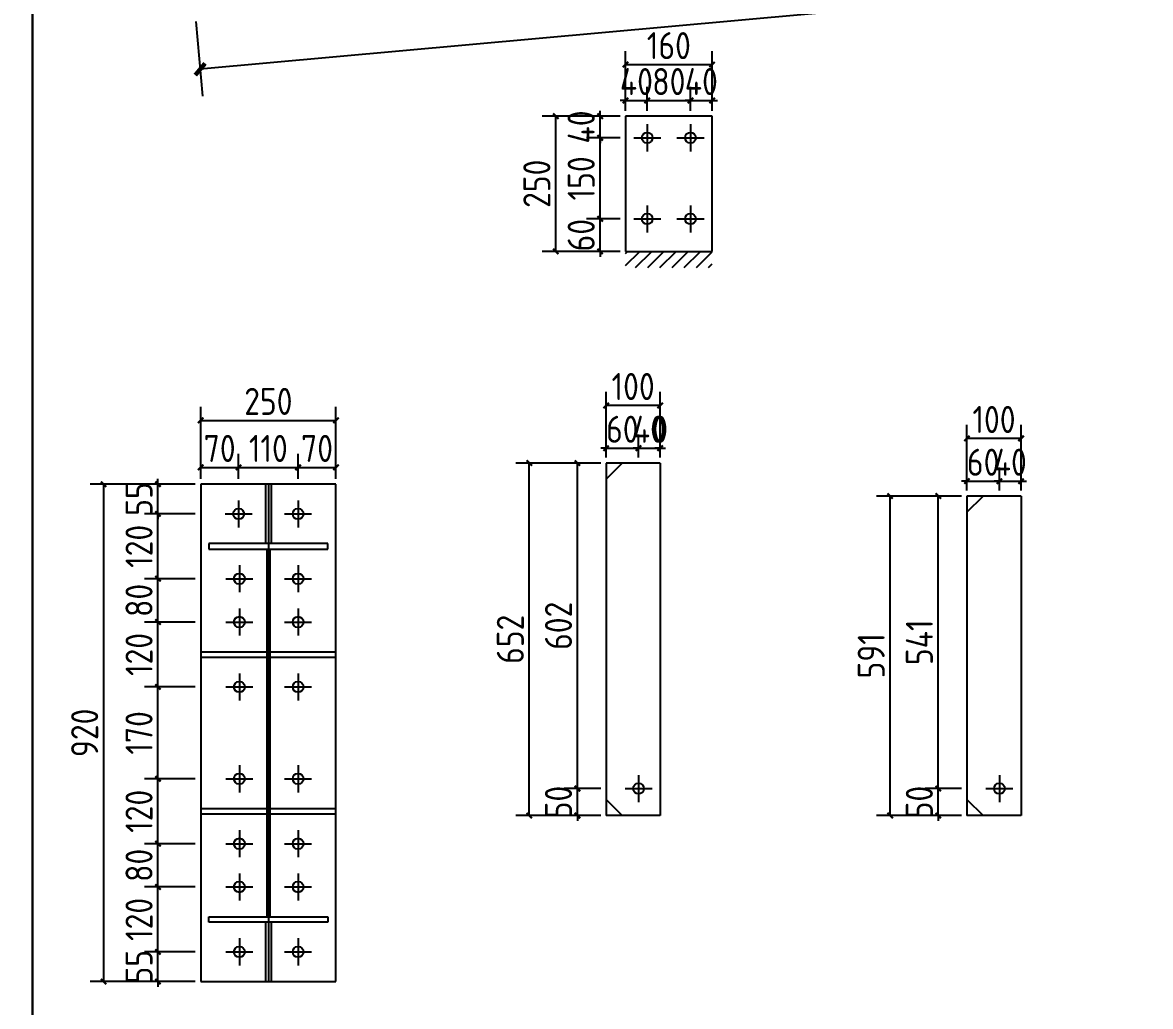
# Model space of a CAD drawing. Extents: x 411778 to 673094, y -11605 to 324395.
# Drawn here: x 449332 to 453501, y 126655 to 130294 of the extents above; entities that cross this region are included whole.
import ezdxf

# ---------------------------------------------------------------- set-up
doc = ezdxf.new("R2010")
doc.units = 0
doc.header["$LTSCALE"] = 1000
doc.header["$MEASUREMENT"] = 0
doc.styles.get("Standard").update_dxf_attribs({"font": 'gbenor.shx', "bigfont": 'gbcbig.shx'})
doc.dimstyles.get("Standard").update_dxf_attribs({"dimscale": 100, "dimtxt": 3.5, "dimasz": 1, "dimexe": 2.5, "dimexo": 3, "dimgap": 1.5, "dimtad": 1, "dimdec": 0, "dimzin": 0, "dimdsep": 46, "dimtxsty": 'Standard', "dimblk": 'ARCHTICK', "dimcen": 0.09, "dimadec": 0, "dimazin": 0, "dimtfac": 1, "dimtdec": 0, "dimtix": 1, "dimtmove": 2, "dimatfit": 3, "dimfxl": 1, "dimtolj": 1, "dimtzin": 0, "dimarcsym": 0})

# ---------------------------------------------------------------- blocks, each defined once
blk = doc.blocks.new('_ArchTick')
at = {"color": 0, "linetype": 'ByBlock', "const_width": 0.4}
blk.add_lwpolyline([(-0.5, -0.5), (0.5, 0.5)], dxfattribs=at)
blk = doc.blocks.new('*D977')
at = {"color": 3, "lineweight": -2}
for p, q in [((449832.5, 126856.5), (449832.5, 126876.5)), ((449970.5, 126856.5), (449782.5, 126856.5)), ((449832.5, 126746.5), (449832.5, 126856.5)), ((449970.5, 126746.5), (449782.5, 126746.5)), ((449832.5, 126746.5), (449832.5, 126726.5))]:
    blk.add_line(p, q, dxfattribs=at)
at = {"layer": 'Defpoints', "color": 0}
for p in [(449832.5, 126856.5), (449990.5, 126856.5), (449990.5, 126746.5)]:
    blk.add_point(p, dxfattribs=at)
at = {"color": 3, "lineweight": -2, "xscale": 20, "yscale": 20, "zscale": 20}
for p, rotation in [((449832.5, 126856.5), 270), ((449832.5, 126746.5), 90)]:
    blk.add_blockref('_ArchTick', p, dxfattribs=dict(at, rotation=rotation))
at = {"color": 0, "insert": (449762.5, 126801.5), "char_height": 100, "attachment_point": 5, "rotation": 90}
blk.add_mtext('\\A1;55', dxfattribs=at)
blk = doc.blocks.new('*D934')
at = {"color": 3, "lineweight": -2}
for p, q in [((449970.5, 127096.5), (449782.5, 127096.5)), ((449832.5, 126856.5), (449832.5, 127096.5)), ((449970.5, 126856.5), (449782.5, 126856.5))]:
    blk.add_line(p, q, dxfattribs=at)
at = {"layer": 'Defpoints', "color": 0}
for p in [(449832.5, 127096.5), (449990.5, 127096.5), (449990.5, 126856.5)]:
    blk.add_point(p, dxfattribs=at)
at = {"color": 3, "lineweight": -2, "xscale": 20, "yscale": 20, "zscale": 20}
for p, rotation in [((449832.5, 127096.5), 90), ((449832.5, 126856.5), 270)]:
    blk.add_blockref('_ArchTick', p, dxfattribs=dict(at, rotation=rotation))
at = {"color": 0, "insert": (449762.5, 126976.5), "char_height": 100, "attachment_point": 5, "rotation": 90}
blk.add_mtext('\\A1;120', dxfattribs=at)
blk = doc.blocks.new('*D935')
at = {"color": 3, "lineweight": -2}
for p, q in [((449970.5, 127256.5), (449782.5, 127256.5)), ((449832.5, 127096.5), (449832.5, 127256.5)), ((449970.5, 127096.5), (449782.5, 127096.5))]:
    blk.add_line(p, q, dxfattribs=at)
at = {"layer": 'Defpoints', "color": 0}
for p in [(449832.5, 127256.5), (449990.5, 127256.5), (449990.5, 127096.5)]:
    blk.add_point(p, dxfattribs=at)
at = {"color": 3, "lineweight": -2, "xscale": 20, "yscale": 20, "zscale": 20}
for p, rotation in [((449832.5, 127256.5), 90), ((449832.5, 127096.5), 270)]:
    blk.add_blockref('_ArchTick', p, dxfattribs=dict(at, rotation=rotation))
at = {"color": 0, "insert": (449762.5, 127176.5), "char_height": 100, "attachment_point": 5, "rotation": 90}
blk.add_mtext('\\A1;80', dxfattribs=at)
blk = doc.blocks.new('*D936')
at = {"color": 3, "lineweight": -2}
for p, q in [((449970.5, 127496.5), (449782.5, 127496.5)), ((449832.5, 127256.5), (449832.5, 127496.5)), ((449970.5, 127256.5), (449782.5, 127256.5))]:
    blk.add_line(p, q, dxfattribs=at)
at = {"layer": 'Defpoints', "color": 0}
for p in [(449832.5, 127496.5), (449990.5, 127496.5), (449990.5, 127256.5)]:
    blk.add_point(p, dxfattribs=at)
at = {"color": 3, "lineweight": -2, "xscale": 20, "yscale": 20, "zscale": 20}
for p, rotation in [((449832.5, 127496.5), 90), ((449832.5, 127256.5), 270)]:
    blk.add_blockref('_ArchTick', p, dxfattribs=dict(at, rotation=rotation))
at = {"color": 0, "insert": (449762.5, 127376.5), "char_height": 100, "attachment_point": 5, "rotation": 90}
blk.add_mtext('\\A1;120', dxfattribs=at)
blk = doc.blocks.new('*D937')
at = {"color": 3, "lineweight": -2}
for p, q in [((449970.5, 127836.5), (449782.5, 127836.5)), ((449832.5, 127496.5), (449832.5, 127836.5)), ((449970.5, 127496.5), (449782.5, 127496.5))]:
    blk.add_line(p, q, dxfattribs=at)
at = {"layer": 'Defpoints', "color": 0}
for p in [(449832.5, 127836.5), (449990.5, 127836.5), (449990.5, 127496.5)]:
    blk.add_point(p, dxfattribs=at)
at = {"color": 3, "lineweight": -2, "xscale": 20, "yscale": 20, "zscale": 20}
for p, rotation in [((449832.5, 127836.5), 90), ((449832.5, 127496.5), 270)]:
    blk.add_blockref('_ArchTick', p, dxfattribs=dict(at, rotation=rotation))
at = {"color": 0, "insert": (449762.5, 127666.5), "char_height": 100, "attachment_point": 5, "rotation": 90}
blk.add_mtext('\\A1;170', dxfattribs=at)
blk = doc.blocks.new('*D938')
at = {"color": 3, "lineweight": -2}
for p, q in [((449970.5, 128076.5), (449782.5, 128076.5)), ((449832.5, 127836.5), (449832.5, 128076.5)), ((449970.5, 127836.5), (449782.5, 127836.5))]:
    blk.add_line(p, q, dxfattribs=at)
at = {"layer": 'Defpoints', "color": 0}
for p in [(449832.5, 128076.5), (449990.5, 128076.5), (449990.5, 127836.5)]:
    blk.add_point(p, dxfattribs=at)
at = {"color": 3, "lineweight": -2, "xscale": 20, "yscale": 20, "zscale": 20}
for p, rotation in [((449832.5, 128076.5), 90), ((449832.5, 127836.5), 270)]:
    blk.add_blockref('_ArchTick', p, dxfattribs=dict(at, rotation=rotation))
at = {"color": 0, "insert": (449762.5, 127956.5), "char_height": 100, "attachment_point": 5, "rotation": 90}
blk.add_mtext('\\A1;120', dxfattribs=at)
blk = doc.blocks.new('*D939')
at = {"color": 3, "lineweight": -2}
for p, q in [((449970.5, 128236.5), (449782.5, 128236.5)), ((449832.5, 128076.5), (449832.5, 128236.5)), ((449970.5, 128076.5), (449782.5, 128076.5))]:
    blk.add_line(p, q, dxfattribs=at)
at = {"layer": 'Defpoints', "color": 0}
for p in [(449832.5, 128236.5), (449990.5, 128236.5), (449990.5, 128076.5)]:
    blk.add_point(p, dxfattribs=at)
at = {"color": 3, "lineweight": -2, "xscale": 20, "yscale": 20, "zscale": 20}
for p, rotation in [((449832.5, 128236.5), 90), ((449832.5, 128076.5), 270)]:
    blk.add_blockref('_ArchTick', p, dxfattribs=dict(at, rotation=rotation))
at = {"color": 0, "insert": (449762.5, 128156.5), "char_height": 100, "attachment_point": 5, "rotation": 90}
blk.add_mtext('\\A1;80', dxfattribs=at)
blk = doc.blocks.new('*D940')
at = {"color": 3, "lineweight": -2}
for p, q in [((449970.5, 128476.5), (449782.5, 128476.5)), ((449832.5, 128236.5), (449832.5, 128476.5)), ((449970.5, 128236.5), (449782.5, 128236.5))]:
    blk.add_line(p, q, dxfattribs=at)
at = {"layer": 'Defpoints', "color": 0}
for p in [(449832.5, 128476.5), (449990.5, 128476.5), (449990.5, 128236.5)]:
    blk.add_point(p, dxfattribs=at)
at = {"color": 3, "lineweight": -2, "xscale": 20, "yscale": 20, "zscale": 20}
for p, rotation in [((449832.5, 128476.5), 90), ((449832.5, 128236.5), 270)]:
    blk.add_blockref('_ArchTick', p, dxfattribs=dict(at, rotation=rotation))
at = {"color": 0, "insert": (449762.5, 128356.5), "char_height": 100, "attachment_point": 5, "rotation": 90}
blk.add_mtext('\\A1;120', dxfattribs=at)
blk = doc.blocks.new('*D978')
at = {"color": 3, "lineweight": -2}
for p, q in [((449970.5, 128586.5), (449782.5, 128586.5)), ((449832.5, 128586.5), (449832.5, 128606.5)), ((449832.5, 128476.5), (449832.5, 128586.5)), ((449970.5, 128476.5), (449782.5, 128476.5)), ((449832.5, 128476.5), (449832.5, 128456.5))]:
    blk.add_line(p, q, dxfattribs=at)
at = {"layer": 'Defpoints', "color": 0}
for p in [(449832.5, 128586.5), (449990.5, 128586.5), (449990.5, 128476.5)]:
    blk.add_point(p, dxfattribs=at)
at = {"color": 3, "lineweight": -2, "xscale": 20, "yscale": 20, "zscale": 20}
for p, rotation in [((449832.5, 128586.5), 270), ((449832.5, 128476.5), 90)]:
    blk.add_blockref('_ArchTick', p, dxfattribs=dict(at, rotation=rotation))
at = {"color": 0, "insert": (449762.5, 128531.5), "char_height": 100, "attachment_point": 5, "rotation": 90}
blk.add_mtext('\\A1;55', dxfattribs=at)
blk = doc.blocks.new('*D941')
at = {"color": 3, "lineweight": -2}
for p, q in [((449990.5, 128606.5), (449990.5, 128698.5)), ((450130.5, 128606.5), (450130.5, 128698.5)), ((449990.5, 128648.5), (450130.5, 128648.5))]:
    blk.add_line(p, q, dxfattribs=at)
at = {"layer": 'Defpoints', "color": 0}
for p in [(450130.5, 128648.5), (449990.5, 128586.5), (450130.5, 128586.5)]:
    blk.add_point(p, dxfattribs=at)
at = {"color": 3, "lineweight": -2, "xscale": 20, "yscale": 20, "zscale": 20, "rotation": 180}
blk.add_blockref('_ArchTick', (449990.5, 128648.5), dxfattribs=at)
at = {"color": 3, "lineweight": -2, "xscale": 20, "yscale": 20, "zscale": 20}
blk.add_blockref('_ArchTick', (450130.5, 128648.5), dxfattribs=at)
at = {"color": 0, "insert": (450060.5, 128718.5), "char_height": 100, "attachment_point": 5}
blk.add_mtext('\\A1;70', dxfattribs=at)
blk = doc.blocks.new('*D942')
at = {"color": 3, "lineweight": -2}
for p, q in [((450130.5, 128606.5), (450130.5, 128698.5)), ((450350.5, 128606.5), (450350.5, 128698.5)), ((450130.5, 128648.5), (450350.5, 128648.5))]:
    blk.add_line(p, q, dxfattribs=at)
at = {"layer": 'Defpoints', "color": 0}
for p in [(450350.5, 128648.5), (450130.5, 128586.5), (450350.5, 128586.5)]:
    blk.add_point(p, dxfattribs=at)
at = {"color": 3, "lineweight": -2, "xscale": 20, "yscale": 20, "zscale": 20, "rotation": 180}
blk.add_blockref('_ArchTick', (450130.5, 128648.5), dxfattribs=at)
at = {"color": 3, "lineweight": -2, "xscale": 20, "yscale": 20, "zscale": 20}
blk.add_blockref('_ArchTick', (450350.5, 128648.5), dxfattribs=at)
at = {"color": 0, "insert": (450240.5, 128718.5), "char_height": 100, "attachment_point": 5}
blk.add_mtext('\\A1;110', dxfattribs=at)
blk = doc.blocks.new('*D979')
at = {"color": 3, "lineweight": -2}
for p, q in [((450350.5, 128606.5), (450350.5, 128698.5)), ((450490.5, 128606.5), (450490.5, 128698.5)), ((450350.5, 128648.5), (450490.5, 128648.5))]:
    blk.add_line(p, q, dxfattribs=at)
at = {"layer": 'Defpoints', "color": 0}
for p in [(450490.5, 128648.5), (450350.5, 128586.5), (450490.5, 128586.5)]:
    blk.add_point(p, dxfattribs=at)
at = {"color": 3, "lineweight": -2, "xscale": 20, "yscale": 20, "zscale": 20, "rotation": 180}
blk.add_blockref('_ArchTick', (450350.5, 128648.5), dxfattribs=at)
at = {"color": 3, "lineweight": -2, "xscale": 20, "yscale": 20, "zscale": 20}
blk.add_blockref('_ArchTick', (450490.5, 128648.5), dxfattribs=at)
at = {"color": 0, "insert": (450420.5, 128718.5), "char_height": 100, "attachment_point": 5}
blk.add_mtext('\\A1;70', dxfattribs=at)
blk = doc.blocks.new('*D980')
at = {"color": 3, "lineweight": -2}
for p, q in [((449990.5, 128606.5), (449990.5, 128872.5)), ((450490.5, 128606.5), (450490.5, 128872.5)), ((449990.5, 128822.5), (450490.5, 128822.5))]:
    blk.add_line(p, q, dxfattribs=at)
at = {"layer": 'Defpoints', "color": 0}
for p in [(450490.5, 128822.5), (449990.5, 128586.5), (450490.5, 128586.5)]:
    blk.add_point(p, dxfattribs=at)
at = {"color": 3, "lineweight": -2, "xscale": 20, "yscale": 20, "zscale": 20, "rotation": 180}
blk.add_blockref('_ArchTick', (449990.5, 128822.5), dxfattribs=at)
at = {"color": 3, "lineweight": -2, "xscale": 20, "yscale": 20, "zscale": 20}
blk.add_blockref('_ArchTick', (450490.5, 128822.5), dxfattribs=at)
at = {"color": 0, "insert": (450240.5, 128892.5), "char_height": 100, "attachment_point": 5}
blk.add_mtext('\\A1;250', dxfattribs=at)
blk = doc.blocks.new('*D981')
at = {"color": 3, "lineweight": -2}
for p, q in [((449970.5, 128586.5), (449581.5, 128586.5)), ((449631.5, 128586.5), (449631.5, 126746.5)), ((449970.5, 126746.5), (449581.5, 126746.5))]:
    blk.add_line(p, q, dxfattribs=at)
at = {"layer": 'Defpoints', "color": 0}
for p in [(449990.5, 128586.5), (449631.5, 126746.5), (449990.5, 126746.5)]:
    blk.add_point(p, dxfattribs=at)
at = {"color": 3, "lineweight": -2, "xscale": 20, "yscale": 20, "zscale": 20}
for p, rotation in [((449631.5, 128586.5), 90), ((449631.5, 126746.5), 270)]:
    blk.add_blockref('_ArchTick', p, dxfattribs=dict(at, rotation=rotation))
at = {"color": 0, "insert": (449561.5, 127666.5), "char_height": 100, "attachment_point": 5, "rotation": 90}
blk.add_mtext('\\A1;920', dxfattribs=at)
blk = doc.blocks.new('*D985')
at = {"color": 3, "lineweight": -2}
for p, q in [((451467, 129567.5), (451467, 129587.5)), ((451541, 129567.5), (451417, 129567.5)), ((451467, 129447.5), (451467, 129567.5)), ((451541, 129447.5), (451417, 129447.5)), ((451467, 129447.5), (451467, 129427.5))]:
    blk.add_line(p, q, dxfattribs=at)
at = {"layer": 'Defpoints', "color": 0}
for p in [(451467, 129567.5), (451561, 129567.5), (451561, 129447.5)]:
    blk.add_point(p, dxfattribs=at)
at = {"color": 3, "lineweight": -2, "xscale": 20, "yscale": 20, "zscale": 20}
for p, rotation in [((451467, 129567.5), 270), ((451467, 129447.5), 90)]:
    blk.add_blockref('_ArchTick', p, dxfattribs=dict(at, rotation=rotation))
at = {"color": 0, "insert": (451397, 129507.5), "char_height": 100, "attachment_point": 5, "rotation": 90}
blk.add_mtext('\\A1;60', dxfattribs=at)
blk = doc.blocks.new('*D982')
at = {"color": 3, "lineweight": -2}
for p, q in [((451541, 129867.5), (451417, 129867.5)), ((451467, 129567.5), (451467, 129867.5)), ((451541, 129567.5), (451417, 129567.5))]:
    blk.add_line(p, q, dxfattribs=at)
at = {"layer": 'Defpoints', "color": 0}
for p in [(451467, 129867.5), (451561, 129867.5), (451561, 129567.5)]:
    blk.add_point(p, dxfattribs=at)
at = {"color": 3, "lineweight": -2, "xscale": 20, "yscale": 20, "zscale": 20}
for p, rotation in [((451467, 129867.5), 90), ((451467, 129567.5), 270)]:
    blk.add_blockref('_ArchTick', p, dxfattribs=dict(at, rotation=rotation))
at = {"color": 0, "insert": (451397, 129717.5), "char_height": 100, "attachment_point": 5, "rotation": 90}
blk.add_mtext('\\A1;150', dxfattribs=at)
blk = doc.blocks.new('*D986')
at = {"color": 3, "lineweight": -2}
for p, q in [((451467, 129947.5), (451467, 129967.5)), ((451541, 129947.5), (451417, 129947.5)), ((451467, 129867.5), (451467, 129947.5)), ((451541, 129867.5), (451417, 129867.5)), ((451467, 129867.5), (451467, 129847.5))]:
    blk.add_line(p, q, dxfattribs=at)
at = {"layer": 'Defpoints', "color": 0}
for p in [(451467, 129947.5), (451561, 129947.5), (451561, 129867.5)]:
    blk.add_point(p, dxfattribs=at)
at = {"color": 3, "lineweight": -2, "xscale": 20, "yscale": 20, "zscale": 20}
for p, rotation in [((451467, 129947.5), 270), ((451467, 129867.5), 90)]:
    blk.add_blockref('_ArchTick', p, dxfattribs=dict(at, rotation=rotation))
at = {"color": 0, "insert": (451397, 129907.5), "char_height": 100, "attachment_point": 5, "rotation": 90}
blk.add_mtext('\\A1;40', dxfattribs=at)
blk = doc.blocks.new('*D983')
at = {"color": 3, "lineweight": -2}
for p, q in [((451561, 129967.5), (451561, 130055.5)), ((451641, 129967.5), (451641, 130055.5)), ((451561, 130005.5), (451541, 130005.5)), ((451561, 130005.5), (451641, 130005.5)), ((451641, 130005.5), (451661, 130005.5))]:
    blk.add_line(p, q, dxfattribs=at)
at = {"layer": 'Defpoints', "color": 0}
for p in [(451641, 130005.5), (451561, 129947.5), (451641, 129947.5)]:
    blk.add_point(p, dxfattribs=at)
at = {"color": 3, "lineweight": -2, "xscale": 20, "yscale": 20, "zscale": 20}
blk.add_blockref('_ArchTick', (451561, 130005.5), dxfattribs=at)
at = {"color": 3, "lineweight": -2, "xscale": 20, "yscale": 20, "zscale": 20, "rotation": 180}
blk.add_blockref('_ArchTick', (451641, 130005.5), dxfattribs=at)
at = {"color": 0, "insert": (451601, 130075.5), "char_height": 100, "attachment_point": 5}
blk.add_mtext('\\A1;40', dxfattribs=at)
blk = doc.blocks.new('*D984')
at = {"color": 3, "lineweight": -2}
for p, q in [((451641, 129967.5), (451641, 130055.5)), ((451801, 129967.5), (451801, 130055.5)), ((451641, 130005.5), (451801, 130005.5))]:
    blk.add_line(p, q, dxfattribs=at)
at = {"layer": 'Defpoints', "color": 0}
for p in [(451801, 130005.5), (451641, 129947.5), (451801, 129947.5)]:
    blk.add_point(p, dxfattribs=at)
at = {"color": 3, "lineweight": -2, "xscale": 20, "yscale": 20, "zscale": 20, "rotation": 180}
blk.add_blockref('_ArchTick', (451641, 130005.5), dxfattribs=at)
at = {"color": 3, "lineweight": -2, "xscale": 20, "yscale": 20, "zscale": 20}
blk.add_blockref('_ArchTick', (451801, 130005.5), dxfattribs=at)
at = {"color": 0, "insert": (451721, 130075.5), "char_height": 100, "attachment_point": 5}
blk.add_mtext('\\A1;80', dxfattribs=at)
blk = doc.blocks.new('*D987')
at = {"color": 3, "lineweight": -2}
for p, q in [((451801, 129967.5), (451801, 130055.5)), ((451881, 129967.5), (451881, 130055.5)), ((451801, 130005.5), (451781, 130005.5)), ((451801, 130005.5), (451881, 130005.5)), ((451881, 130005.5), (451901, 130005.5))]:
    blk.add_line(p, q, dxfattribs=at)
at = {"layer": 'Defpoints', "color": 0}
for p in [(451881, 130005.5), (451801, 129947.5), (451881, 129947.5)]:
    blk.add_point(p, dxfattribs=at)
at = {"color": 3, "lineweight": -2, "xscale": 20, "yscale": 20, "zscale": 20}
blk.add_blockref('_ArchTick', (451801, 130005.5), dxfattribs=at)
at = {"color": 3, "lineweight": -2, "xscale": 20, "yscale": 20, "zscale": 20, "rotation": 180}
blk.add_blockref('_ArchTick', (451881, 130005.5), dxfattribs=at)
at = {"color": 0, "insert": (451841, 130075.5), "char_height": 100, "attachment_point": 5}
blk.add_mtext('\\A1;40', dxfattribs=at)
blk = doc.blocks.new('*D988')
at = {"color": 3, "lineweight": -2}
for p, q in [((451561, 129967.5), (451561, 130188.5)), ((451881, 129967.5), (451881, 130188.5)), ((451561, 130138.5), (451881, 130138.5))]:
    blk.add_line(p, q, dxfattribs=at)
at = {"layer": 'Defpoints', "color": 0}
for p in [(451881, 130138.5), (451561, 129947.5), (451881, 129947.5)]:
    blk.add_point(p, dxfattribs=at)
at = {"color": 3, "lineweight": -2, "xscale": 20, "yscale": 20, "zscale": 20, "rotation": 180}
blk.add_blockref('_ArchTick', (451561, 130138.5), dxfattribs=at)
at = {"color": 3, "lineweight": -2, "xscale": 20, "yscale": 20, "zscale": 20}
blk.add_blockref('_ArchTick', (451881, 130138.5), dxfattribs=at)
at = {"color": 0, "insert": (451721, 130208.5), "char_height": 100, "attachment_point": 5}
blk.add_mtext('\\A1;160', dxfattribs=at)
blk = doc.blocks.new('*D989')
at = {"color": 3, "lineweight": -2}
for p, q in [((451541, 129947.5), (451253, 129947.5)), ((451303, 129447.5), (451303, 129947.5)), ((451541, 129447.5), (451253, 129447.5))]:
    blk.add_line(p, q, dxfattribs=at)
at = {"layer": 'Defpoints', "color": 0}
for p in [(451303, 129947.5), (451561, 129947.5), (451561, 129447.5)]:
    blk.add_point(p, dxfattribs=at)
at = {"color": 3, "lineweight": -2, "xscale": 20, "yscale": 20, "zscale": 20}
for p, rotation in [((451303, 129947.5), 90), ((451303, 129447.5), 270)]:
    blk.add_blockref('_ArchTick', p, dxfattribs=dict(at, rotation=rotation))
at = {"color": 0, "insert": (451233, 129697.5), "char_height": 100, "attachment_point": 5, "rotation": 90}
blk.add_mtext('\\A1;250', dxfattribs=at)
blk = doc.blocks.new('*D1425')
at = {"color": 3, "lineweight": -2}
for p, q in [((451469, 127460.5), (451333, 127460.5)), ((451383, 127460.5), (451383, 127480.5)), ((451383, 127360.5), (451383, 127460.5)), ((451469, 127360.5), (451333, 127360.5)), ((451383, 127360.5), (451383, 127340.5))]:
    blk.add_line(p, q, dxfattribs=at)
at = {"layer": 'Defpoints', "color": 0}
for p in [(451383, 127460.5), (451489, 127460.5), (451489, 127360.5)]:
    blk.add_point(p, dxfattribs=at)
at = {"color": 3, "lineweight": -2, "xscale": 20, "yscale": 20, "zscale": 20}
for p, rotation in [((451383, 127460.5), 270), ((451383, 127360.5), 90)]:
    blk.add_blockref('_ArchTick', p, dxfattribs=dict(at, rotation=rotation))
at = {"color": 0, "insert": (451313, 127410.5), "char_height": 100, "attachment_point": 5, "rotation": 90}
blk.add_mtext('\\A1;50', dxfattribs=at)
blk = doc.blocks.new('*D1426')
at = {"color": 3, "lineweight": -2}
for p, q in [((451469, 128664.5), (451333, 128664.5)), ((451383, 127460.5), (451383, 128664.5)), ((451469, 127460.5), (451333, 127460.5))]:
    blk.add_line(p, q, dxfattribs=at)
at = {"layer": 'Defpoints', "color": 0}
for p in [(451383, 128664.5), (451489, 128664.5), (451489, 127460.5)]:
    blk.add_point(p, dxfattribs=at)
at = {"color": 3, "lineweight": -2, "xscale": 20, "yscale": 20, "zscale": 20}
for p, rotation in [((451383, 128664.5), 90), ((451383, 127460.5), 270)]:
    blk.add_blockref('_ArchTick', p, dxfattribs=dict(at, rotation=rotation))
at = {"color": 0, "insert": (451313, 128062.5), "char_height": 100, "attachment_point": 5, "rotation": 90}
blk.add_mtext('\\A1;602', dxfattribs=at)
blk = doc.blocks.new('*D1427')
at = {"color": 3, "lineweight": -2}
for p, q in [((451469, 128664.5), (451155, 128664.5)), ((451205, 127360.5), (451205, 128664.5)), ((451469, 127360.5), (451155, 127360.5))]:
    blk.add_line(p, q, dxfattribs=at)
at = {"layer": 'Defpoints', "color": 0}
for p in [(451205, 128664.5), (451489, 128664.5), (451489, 127360.5)]:
    blk.add_point(p, dxfattribs=at)
at = {"color": 3, "lineweight": -2, "xscale": 20, "yscale": 20, "zscale": 20}
for p, rotation in [((451205, 128664.5), 90), ((451205, 127360.5), 270)]:
    blk.add_blockref('_ArchTick', p, dxfattribs=dict(at, rotation=rotation))
at = {"color": 0, "insert": (451135, 128012.5), "char_height": 100, "attachment_point": 5, "rotation": 90}
blk.add_mtext('\\A1;652', dxfattribs=at)
blk = doc.blocks.new('*D1424')
at = {"color": 3, "lineweight": -2}
for p, q in [((451489, 128684.5), (451489, 128769.5)), ((451609, 128684.5), (451609, 128769.5)), ((451489, 128719.5), (451469, 128719.5)), ((451489, 128719.5), (451609, 128719.5)), ((451609, 128719.5), (451629, 128719.5))]:
    blk.add_line(p, q, dxfattribs=at)
at = {"layer": 'Defpoints', "color": 0}
for p in [(451609, 128719.5), (451489, 128664.5), (451609, 128664.5)]:
    blk.add_point(p, dxfattribs=at)
at = {"color": 3, "lineweight": -2, "xscale": 20, "yscale": 20, "zscale": 20}
blk.add_blockref('_ArchTick', (451489, 128719.5), dxfattribs=at)
at = {"color": 3, "lineweight": -2, "xscale": 20, "yscale": 20, "zscale": 20, "rotation": 180}
blk.add_blockref('_ArchTick', (451609, 128719.5), dxfattribs=at)
at = {"color": 0, "insert": (451549, 128789.5), "char_height": 100, "attachment_point": 5}
blk.add_mtext('\\A1;60', dxfattribs=at)
blk = doc.blocks.new('*D1428')
at = {"color": 3, "lineweight": -2}
for p, q in [((451609, 128684.5), (451609, 128769.5)), ((451689, 128684.5), (451689, 128769.5)), ((451609, 128719.5), (451589, 128719.5)), ((451609, 128719.5), (451689, 128719.5)), ((451689, 128719.5), (451709, 128719.5))]:
    blk.add_line(p, q, dxfattribs=at)
at = {"layer": 'Defpoints', "color": 0}
for p in [(451689, 128719.5), (451609, 128664.5), (451689, 128664.5)]:
    blk.add_point(p, dxfattribs=at)
at = {"color": 3, "lineweight": -2, "xscale": 20, "yscale": 20, "zscale": 20}
blk.add_blockref('_ArchTick', (451609, 128719.5), dxfattribs=at)
at = {"color": 3, "lineweight": -2, "xscale": 20, "yscale": 20, "zscale": 20, "rotation": 180}
blk.add_blockref('_ArchTick', (451689, 128719.5), dxfattribs=at)
at = {"color": 0, "insert": (451649, 128789.5), "char_height": 100, "attachment_point": 5}
blk.add_mtext('\\A1;40', dxfattribs=at)
blk = doc.blocks.new('*D1429')
at = {"color": 3, "lineweight": -2}
for p, q in [((451689, 128684.5), (451689, 128769.5)), ((451689, 128739.5), (451689, 128769.5)), ((451689, 128719.5), (451669, 128719.5)), ((451689, 128719.5), (451709, 128719.5))]:
    blk.add_line(p, q, dxfattribs=at)
at = {"layer": 'Defpoints', "color": 0}
for p in [(451689, 128719.5), (451689, 128719.5), (451689, 128664.5)]:
    blk.add_point(p, dxfattribs=at)
at = {"color": 3, "lineweight": -2, "xscale": 20, "yscale": 20, "zscale": 20}
blk.add_blockref('_ArchTick', (451689, 128719.5), dxfattribs=at)
at = {"color": 3, "lineweight": -2, "xscale": 20, "yscale": 20, "zscale": 20, "rotation": 180}
blk.add_blockref('_ArchTick', (451689, 128719.5), dxfattribs=at)
at = {"color": 0, "insert": (451689, 128789.5), "char_height": 100, "attachment_point": 5}
blk.add_mtext('\\A1;0', dxfattribs=at)
blk = doc.blocks.new('*D1430')
at = {"color": 3, "lineweight": -2}
for p, q in [((451489, 128684.5), (451489, 128927.5)), ((451689, 128684.5), (451689, 128927.5)), ((451689, 128877.5), (451489, 128877.5))]:
    blk.add_line(p, q, dxfattribs=at)
at = {"layer": 'Defpoints', "color": 0}
for p in [(451489, 128877.5), (451489, 128664.5), (451689, 128664.5)]:
    blk.add_point(p, dxfattribs=at)
at = {"color": 3, "lineweight": -2, "xscale": 20, "yscale": 20, "zscale": 20, "rotation": 180}
blk.add_blockref('_ArchTick', (451489, 128877.5), dxfattribs=at)
at = {"color": 3, "lineweight": -2, "xscale": 20, "yscale": 20, "zscale": 20}
blk.add_blockref('_ArchTick', (451689, 128877.5), dxfattribs=at)
at = {"color": 0, "insert": (451589, 128947.5), "char_height": 100, "attachment_point": 5}
blk.add_mtext('\\A1;100', dxfattribs=at)
blk = doc.blocks.new('*D1439')
at = {"color": 3, "lineweight": -2}
for p, q in [((452803, 127460.5), (452667, 127460.5)), ((452717, 127460.5), (452717, 127480.5)), ((452717, 127360.5), (452717, 127460.5)), ((452803, 127360.5), (452667, 127360.5)), ((452717, 127360.5), (452717, 127340.5))]:
    blk.add_line(p, q, dxfattribs=at)
at = {"layer": 'Defpoints', "color": 0}
for p in [(452717, 127460.5), (452823, 127460.5), (452823, 127360.5)]:
    blk.add_point(p, dxfattribs=at)
at = {"color": 3, "lineweight": -2, "xscale": 20, "yscale": 20, "zscale": 20}
for p, rotation in [((452717, 127460.5), 270), ((452717, 127360.5), 90)]:
    blk.add_blockref('_ArchTick', p, dxfattribs=dict(at, rotation=rotation))
at = {"color": 0, "insert": (452647, 127410.5), "char_height": 100, "attachment_point": 5, "rotation": 90}
blk.add_mtext('\\A1;50', dxfattribs=at)
blk = doc.blocks.new('*D1440')
at = {"color": 3, "lineweight": -2}
for p, q in [((452803, 128542.5), (452667, 128542.5)), ((452717, 127460.5), (452717, 128542.5)), ((452803, 127460.5), (452667, 127460.5))]:
    blk.add_line(p, q, dxfattribs=at)
at = {"layer": 'Defpoints', "color": 0}
for p in [(452717, 128542.5), (452823, 128542.5), (452823, 127460.5)]:
    blk.add_point(p, dxfattribs=at)
at = {"color": 3, "lineweight": -2, "xscale": 20, "yscale": 20, "zscale": 20}
for p, rotation in [((452717, 128542.5), 90), ((452717, 127460.5), 270)]:
    blk.add_blockref('_ArchTick', p, dxfattribs=dict(at, rotation=rotation))
at = {"color": 0, "insert": (452647, 128001.5), "char_height": 100, "attachment_point": 5, "rotation": 90}
blk.add_mtext('\\A1;541', dxfattribs=at)
blk = doc.blocks.new('*D1441')
at = {"color": 3, "lineweight": -2}
for p, q in [((452803, 128542.5), (452489, 128542.5)), ((452539, 127360.5), (452539, 128542.5)), ((452803, 127360.5), (452489, 127360.5))]:
    blk.add_line(p, q, dxfattribs=at)
at = {"layer": 'Defpoints', "color": 0}
for p in [(452539, 128542.5), (452823, 128542.5), (452823, 127360.5)]:
    blk.add_point(p, dxfattribs=at)
at = {"color": 3, "lineweight": -2, "xscale": 20, "yscale": 20, "zscale": 20}
for p, rotation in [((452539, 128542.5), 90), ((452539, 127360.5), 270)]:
    blk.add_blockref('_ArchTick', p, dxfattribs=dict(at, rotation=rotation))
at = {"color": 0, "insert": (452469, 127951.5), "char_height": 100, "attachment_point": 5, "rotation": 90}
blk.add_mtext('\\A1;591', dxfattribs=at)
blk = doc.blocks.new('*D1438')
at = {"color": 3, "lineweight": -2}
for p, q in [((452823, 128562.5), (452823, 128647.5)), ((452943, 128562.5), (452943, 128647.5)), ((452823, 128597.5), (452803, 128597.5)), ((452823, 128597.5), (452943, 128597.5)), ((452943, 128597.5), (452963, 128597.5))]:
    blk.add_line(p, q, dxfattribs=at)
at = {"layer": 'Defpoints', "color": 0}
for p in [(452943, 128597.5), (452823, 128542.5), (452943, 128542.5)]:
    blk.add_point(p, dxfattribs=at)
at = {"color": 3, "lineweight": -2, "xscale": 20, "yscale": 20, "zscale": 20}
blk.add_blockref('_ArchTick', (452823, 128597.5), dxfattribs=at)
at = {"color": 3, "lineweight": -2, "xscale": 20, "yscale": 20, "zscale": 20, "rotation": 180}
blk.add_blockref('_ArchTick', (452943, 128597.5), dxfattribs=at)
at = {"color": 0, "insert": (452883, 128667.5), "char_height": 100, "attachment_point": 5}
blk.add_mtext('\\A1;60', dxfattribs=at)
blk = doc.blocks.new('*D1442')
at = {"color": 3, "lineweight": -2}
for p, q in [((452943, 128562.5), (452943, 128647.5)), ((453023, 128562.5), (453023, 128647.5)), ((452943, 128597.5), (452923, 128597.5)), ((452943, 128597.5), (453023, 128597.5)), ((453023, 128597.5), (453043, 128597.5))]:
    blk.add_line(p, q, dxfattribs=at)
at = {"layer": 'Defpoints', "color": 0}
for p in [(453023, 128597.5), (452943, 128542.5), (453023, 128542.5)]:
    blk.add_point(p, dxfattribs=at)
at = {"color": 3, "lineweight": -2, "xscale": 20, "yscale": 20, "zscale": 20}
blk.add_blockref('_ArchTick', (452943, 128597.5), dxfattribs=at)
at = {"color": 3, "lineweight": -2, "xscale": 20, "yscale": 20, "zscale": 20, "rotation": 180}
blk.add_blockref('_ArchTick', (453023, 128597.5), dxfattribs=at)
at = {"color": 0, "insert": (452983, 128667.5), "char_height": 100, "attachment_point": 5}
blk.add_mtext('\\A1;40', dxfattribs=at)
blk = doc.blocks.new('*D1444')
at = {"color": 3, "lineweight": -2}
for p, q in [((452823, 128562.5), (452823, 128805.5)), ((453023, 128562.5), (453023, 128805.5)), ((453023, 128755.5), (452823, 128755.5))]:
    blk.add_line(p, q, dxfattribs=at)
at = {"layer": 'Defpoints', "color": 0}
for p in [(452823, 128755.5), (452823, 128542.5), (453023, 128542.5)]:
    blk.add_point(p, dxfattribs=at)
at = {"color": 3, "lineweight": -2, "xscale": 20, "yscale": 20, "zscale": 20, "rotation": 180}
blk.add_blockref('_ArchTick', (452823, 128755.5), dxfattribs=at)
at = {"color": 3, "lineweight": -2, "xscale": 20, "yscale": 20, "zscale": 20}
blk.add_blockref('_ArchTick', (453023, 128755.5), dxfattribs=at)
at = {"color": 0, "insert": (452923, 128825.5), "char_height": 100, "attachment_point": 5}
blk.add_mtext('\\A1;100', dxfattribs=at)
blk = doc.blocks.new('*D1754')
at = {"color": 3, "lineweight": -2}
for p, q in [((457290, 130962), (457315.1, 130686.1)), ((457306, 130785.7), (449988.5, 130121.1)), ((449972.5, 130297.4), (449997.6, 130021.5))]:
    blk.add_line(p, q, dxfattribs=at)
at = {"layer": 'Defpoints', "color": 0}
for p in [(457285.5, 131011.8), (449968, 130347.2), (449988.5, 130121.1)]:
    blk.add_point(p, dxfattribs=at)
at = {"color": 3, "lineweight": -2, "xscale": 40, "yscale": 40, "zscale": 40}
for p, rotation in [((457306, 130785.7), 5.189537818529014), ((449988.5, 130121.1), 185.1895378185291)]:
    blk.add_blockref('_ArchTick', p, dxfattribs=dict(at, rotation=rotation))
at = {"color": 0, "insert": (453637.9, 130556.3), "char_height": 100, "attachment_point": 5, "rotation": 5.1895}
blk.add_mtext('\\A1;下翼板 7348', dxfattribs=at)

msp = doc.modelspace()

# ---------------------------------------------------------------- hatches: boundary and pattern name
h = msp.add_hatch()
h.set_pattern_fill('ANSI31', color=256, scale=20, style=0)
h.set_pattern_definition([(45, (3540.5, 2374), (-22.4506403, 22.4506403), [])])
h.paths.add_polyline_path([(451881, 129447.5), (451561, 129447.5), (451561, 129387.5), (451881, 129387.5)])

# ---------------------------------------------------------------- linework, layer by layer
for p, q in [((451561, 129947.5), (451561, 129447.5)), ((451881, 129947.5), (451561, 129947.5)), ((451881, 129447.5), (451881, 129947.5)), ((451641, 129917.5), (451641, 129817.5)), ((451801, 129917.5), (451801, 129817.5)), ((451591, 129867.5), (451691, 129867.5)), ((451751, 129867.5), (451851, 129867.5)), ((451641, 129617.5), (451641, 129517.5)), ((451801, 129617.5), (451801, 129517.5)), ((451591, 129567.5), (451691, 129567.5)), ((451751, 129567.5), (451851, 129567.5)), ((451561, 129447.5), (451881, 129447.5)), ((451689, 128664.5), (451489, 128664.5)), ((451489, 128664.5), (451489, 127360.5)), ((451489, 128604.5), (451549, 128664.5)), ((451689, 128664.5), (451689, 127360.5)), ((449990.5, 128586.5), (449990.5, 126746.5)), ((450490.5, 128586.5), (449990.5, 128586.5)), ((450230.5, 128586.5), (450230.5, 128366.5)), ((450250.5, 128586.5), (450250.5, 128366.5)), ((450490.5, 126746.5), (450490.5, 128586.5)), ((450130.5, 128526.5), (450130.5, 128426.5)), ((450350.5, 128526.5), (450350.5, 128426.5)), ((453023, 128542.5), (452823, 128542.5)), ((452823, 128542.5), (452823, 127360.5)), ((452823, 128482.5), (452883, 128542.5)), ((453023, 128542.5), (453023, 127360.5)), ((450080.5, 128476.5), (450180.5, 128476.5)), ((450300.5, 128476.5), (450400.5, 128476.5)), ((450133.5, 128286.5), (450133.5, 128186.5)), ((450350.5, 128286.5), (450350.5, 128186.5)), ((450083.5, 128236.5), (450183.5, 128236.5)), ((450300.5, 128236.5), (450400.5, 128236.5)), ((450133.5, 128126.5), (450133.5, 128026.5)), ((450350.5, 128126.5), (450350.5, 128026.5)), ((450083.5, 128076.5), (450183.5, 128076.5)), ((450300.5, 128076.5), (450400.5, 128076.5)), ((449990.5, 127966.5), (450234.5, 127966.5)), ((450246.5, 127966.5), (450490.5, 127966.5)), ((449990.5, 127946.5), (450234.5, 127946.5)), ((450246.5, 127946.5), (450490.5, 127946.5)), ((450133.5, 127886.5), (450133.5, 127786.5)), ((450350.5, 127886.5), (450350.5, 127786.5)), ((450083.5, 127836.5), (450183.5, 127836.5)), ((450300.5, 127836.5), (450400.5, 127836.5)), ((450133.5, 127546.5), (450133.5, 127446.5)), ((450350.5, 127546.5), (450350.5, 127446.5)), ((451609, 127510.5), (451609, 127410.5)), ((452943, 127510.5), (452943, 127410.5)), ((450083.5, 127496.5), (450183.5, 127496.5)), ((450300.5, 127496.5), (450400.5, 127496.5)), ((451559, 127460.5), (451659, 127460.5)), ((452893, 127460.5), (452993, 127460.5)), ((451489, 127420.5), (451549, 127360.5)), ((452823, 127420.5), (452883, 127360.5)), ((449990.5, 127386.5), (450234.5, 127386.5)), ((450246.5, 127386.5), (450490.5, 127386.5)), ((449990.5, 127366.5), (450234.5, 127366.5)), ((450246.5, 127366.5), (450490.5, 127366.5)), ((451689, 127360.5), (451489, 127360.5)), ((453023, 127360.5), (452823, 127360.5)), ((450133.5, 127306.5), (450133.5, 127206.5)), ((450350.5, 127306.5), (450350.5, 127206.5)), ((450083.5, 127256.5), (450183.5, 127256.5)), ((450300.5, 127256.5), (450400.5, 127256.5)), ((450133.5, 127146.5), (450133.5, 127046.5)), ((450350.5, 127146.5), (450350.5, 127046.5)), ((450083.5, 127096.5), (450183.5, 127096.5)), ((450300.5, 127096.5), (450400.5, 127096.5)), ((450230.5, 126966.5), (450230.5, 126746.5)), ((450250.5, 126966.5), (450250.5, 126746.5)), ((450133.5, 126906.5), (450133.5, 126806.5)), ((450350.5, 126906.5), (450350.5, 126806.5)), ((450083.5, 126856.5), (450183.5, 126856.5)), ((450300.5, 126856.5), (450400.5, 126856.5)), ((449990.5, 126746.5), (450490.5, 126746.5)), ((450230.5, 126746.5), (450250.5, 126746.5))]:
    msp.add_line(p, q)
at = {"color": 1}
msp.add_line((450240.5, 128586.5), (450240.5, 126746.5), dxfattribs=at)
at = {"color": 4}
for p, q in [((450460.5, 128366.5), (450020.5, 128366.5)), ((450020.5, 128366.5), (450020.5, 128346.5)), ((450020.5, 128346.5), (450460.5, 128346.5)), ((450234.5, 128346.5), (450234.5, 126986.5)), ((450246.5, 128346.5), (450246.5, 126986.5)), ((450460.5, 128346.5), (450460.5, 128366.5)), ((450020.5, 126966.5), (450020.5, 126986.5)), ((450020.5, 126986.5), (450460.5, 126986.5)), ((450240.5, 126966.5), (450020.5, 126966.5)), ((450460.5, 126966.5), (450240.5, 126966.5)), ((450460.5, 126986.5), (450460.5, 126966.5))]:
    msp.add_line(p, q, dxfattribs=at)
for points in [[(440968.5, 134753), (449368.5, 134753), (449368.5, 122873), (440968.5, 122873)], [(449368.5, 134753), (457768.5, 134753), (457768.5, 122873), (449368.5, 122873)]]:
    msp.add_lwpolyline(points, close=True)
for centre in [(451641, 129867.5), (451801, 129867.5), (451641, 129567.5), (451801, 129567.5), (450130.5, 128476.5), (450350.5, 128476.5), (450133.5, 128236.5), (450350.5, 128236.5), (450133.5, 128076.5), (450350.5, 128076.5), (450133.5, 127836.5), (450350.5, 127836.5), (450133.5, 127496.5), (450350.5, 127496.5), (451609, 127460.5), (452943, 127460.5), (450133.5, 127256.5), (450350.5, 127256.5), (450133.5, 127096.5), (450350.5, 127096.5), (450133.5, 126856.5), (450350.5, 126856.5)]:
    msp.add_circle(centre, 20)

# ---------------------------------------------------------------- dimensions: what is measured, and where the dimension line sits
dim = msp.add_aligned_dim(p1=(457285.5, 131011.8), p2=(449968, 130347.2), distance=226.9, text='下翼板 7348', dimstyle='Standard', override={"dimtxt": 1, "dimasz": 0.4, "dimexe": 1, "dimexo": 0.5, "dimgap": 0.5, "dimclrd": 3, "dimclre": 3})
dim.commit()
dim.dimension.update_dxf_attribs({"geometry": '*D1754', "text_midpoint": (453637.9, 130556.3)})
for p1, p2, distance, picture, middle in [((451561, 129947.5), (451881, 129947.5), 191, '*D988', (451721, 130208.5)), ((451561, 129447.5), (451561, 129947.5), 258, '*D989', (451233, 129697.5)), ((451689, 128664.5), (451489, 128664.5), -213, '*D1430', (451589, 128947.5)), ((449990.5, 128586.5), (450490.5, 128586.5), 236, '*D980', (450240.5, 128892.5)), ((453023, 128542.5), (452823, 128542.5), -213, '*D1444', (452923, 128825.5)), ((451489, 127360.5), (451489, 128664.5), 284, '*D1427', (451135, 128012.5)), ((449990.5, 128586.5), (449990.5, 126746.5), -359, '*D981', (449561.5, 127666.5)), ((452823, 127360.5), (452823, 128542.5), 284, '*D1441', (452469, 127951.5))]:
    dim = msp.add_aligned_dim(p1=p1, p2=p2, distance=distance, dimstyle='Standard', override={"dimtxt": 1, "dimasz": 0.2, "dimexe": 0.5, "dimexo": 0.2, "dimgap": 0.2, "dimlfac": 0.5, "dimclrd": 3, "dimclre": 3})
    dim.commit()
    dim.dimension.update_dxf_attribs({"geometry": picture, "text_midpoint": middle})
for base, p1, p2, picture, middle in [((451641, 130005.5), (451561, 129947.5), (451641, 129947.5), '*D983', (451601, 130075.5)), ((451801, 130005.5), (451641, 129947.5), (451801, 129947.5), '*D984', (451721, 130075.5)), ((451881, 130005.5), (451801, 129947.5), (451881, 129947.5), '*D987', (451841, 130075.5)), ((451609, 128719.5), (451489, 128664.5), (451609, 128664.5), '*D1424', (451549, 128789.5)), ((451689, 128719.5), (451609, 128664.5), (451689, 128664.5), '*D1428', (451649, 128789.5)), ((451689, 128719.5), (451689, 128664.5), (451689, 128719.5), '*D1429', (451689, 128789.5)), ((450130.5, 128648.5), (449990.5, 128586.5), (450130.5, 128586.5), '*D941', (450060.5, 128718.5)), ((450350.5, 128648.5), (450130.5, 128586.5), (450350.5, 128586.5), '*D942', (450240.5, 128718.5)), ((450490.5, 128648.5), (450350.5, 128586.5), (450490.5, 128586.5), '*D979', (450420.5, 128718.5)), ((452943, 128597.5), (452823, 128542.5), (452943, 128542.5), '*D1438', (452883, 128667.5)), ((453023, 128597.5), (452943, 128542.5), (453023, 128542.5), '*D1442', (452983, 128667.5))]:
    dim = msp.add_linear_dim(base=base, p1=p1, p2=p2, dimstyle='Standard', override={"dimtxt": 1, "dimasz": 0.2, "dimexe": 0.5, "dimexo": 0.2, "dimgap": 0.2, "dimlfac": 0.5, "dimclrd": 3, "dimclre": 3})
    dim.commit()
    dim.dimension.update_dxf_attribs({"geometry": picture, "text_midpoint": middle})
for base, p1, p2, picture, middle in [((451467, 129947.5), (451561, 129867.5), (451561, 129947.5), '*D986', (451397, 129907.5)), ((451467, 129867.5), (451561, 129567.5), (451561, 129867.5), '*D982', (451397, 129717.5)), ((451467, 129567.5), (451561, 129447.5), (451561, 129567.5), '*D985', (451397, 129507.5)), ((451383, 128664.5), (451489, 127460.5), (451489, 128664.5), '*D1426', (451313, 128062.5)), ((449832.5, 128586.5), (449990.5, 128476.5), (449990.5, 128586.5), '*D978', (449762.5, 128531.5)), ((452717, 128542.5), (452823, 127460.5), (452823, 128542.5), '*D1440', (452647, 128001.5)), ((449832.5, 128476.5), (449990.5, 128236.5), (449990.5, 128476.5), '*D940', (449762.5, 128356.5)), ((449832.5, 128236.5), (449990.5, 128076.5), (449990.5, 128236.5), '*D939', (449762.5, 128156.5)), ((449832.5, 128076.5), (449990.5, 127836.5), (449990.5, 128076.5), '*D938', (449762.5, 127956.5)), ((449832.5, 127836.5), (449990.5, 127496.5), (449990.5, 127836.5), '*D937', (449762.5, 127666.5)), ((449832.5, 127496.5), (449990.5, 127256.5), (449990.5, 127496.5), '*D936', (449762.5, 127376.5)), ((451383, 127460.5), (451489, 127360.5), (451489, 127460.5), '*D1425', (451313, 127410.5)), ((452717, 127460.5), (452823, 127360.5), (452823, 127460.5), '*D1439', (452647, 127410.5)), ((449832.5, 127256.5), (449990.5, 127096.5), (449990.5, 127256.5), '*D935', (449762.5, 127176.5)), ((449832.5, 127096.5), (449990.5, 126856.5), (449990.5, 127096.5), '*D934', (449762.5, 126976.5)), ((449832.5, 126856.5), (449990.5, 126746.5), (449990.5, 126856.5), '*D977', (449762.5, 126801.5))]:
    dim = msp.add_linear_dim(base=base, p1=p1, p2=p2, angle=90, dimstyle='Standard', override={"dimtxt": 1, "dimasz": 0.2, "dimexe": 0.5, "dimexo": 0.2, "dimgap": 0.2, "dimlfac": 0.5, "dimclrd": 3, "dimclre": 3})
    dim.commit()
    dim.dimension.update_dxf_attribs({"geometry": picture, "text_midpoint": middle})

doc.saveas('drawing.dxf')
